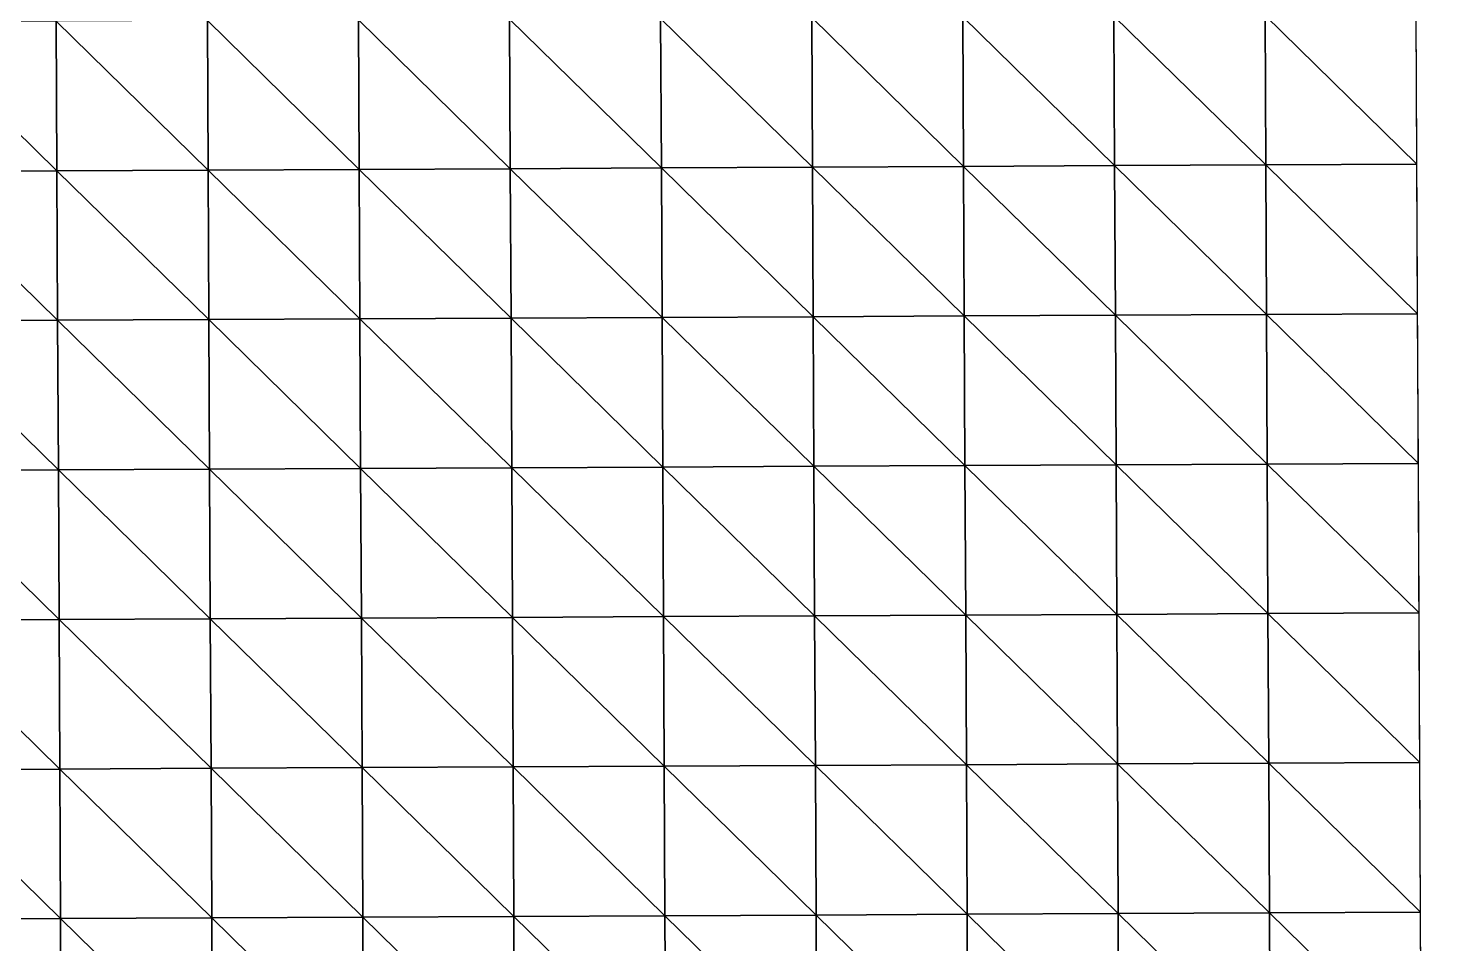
# Model space of a CAD drawing. Extents: x -372 to 678, y -263 to 741.
# Drawn here: x 560.5 to 677.6, y 514.2 to 590.3 of the extents above; entities that cross this region are included whole.
import ezdxf

# ---------------------------------------------------------------- set-up
doc = ezdxf.new("R2010")
doc.units = 0
doc.header["$LTSCALE"] = 0.0254
doc.layers.get('0').update_dxf_attribs({"linetype": 'CONTINUOUS'})
doc.layers.add('LOCATION_SNAPSHOT', color=144, linetype='CONTINUOUS')
doc.layers.add('LOCATION_TERRAIN', color=36, linetype='CONTINUOUS')

# ---------------------------------------------------------------- blocks, each defined once
blk = doc.blocks.new('LOCATION_SNAPSHOT_1')
at = {"color": 8}
mesh = blk.add_polyface(dxfattribs=at)
corners = [(-63.49, 214.77), (675.12, 740.67), (-66.01, 737.09), (677.64, 218.35)]
mesh.append_faces([[corners[k] for k in face] for face in [(0, 1, 2), (1, 0, 3)]], dxfattribs={"vtx0": -1, "color": 8})
blk = doc.blocks.new('LOCATION_TERRAIN_1')
at = {"color": 8}
mesh = blk.add_polyface(dxfattribs=at)
corners = [(562.84, 578.45, 14.8), (562.78, 590.89, 14.14), (550.22, 590.83, 13.81)]
mesh.append_faces([[corners[k] for k in face] for face in [(0, 1, 2)]], dxfattribs={"color": 8})
mesh = blk.add_polyface(dxfattribs=at)
corners = [(562.84, 578.45, 14.8), (550.22, 590.83, 13.81), (550.28, 578.39, 14.47)]
mesh.append_faces([[corners[k] for k in face] for face in [(0, 1, 2)]], dxfattribs={"color": 8})
mesh = blk.add_polyface(dxfattribs=at)
corners = [(575.41, 578.51, 15.13), (575.35, 590.95, 14.47), (562.78, 590.89, 14.14)]
mesh.append_faces([[corners[k] for k in face] for face in [(0, 1, 2)]], dxfattribs={"color": 8})
mesh = blk.add_polyface(dxfattribs=at)
corners = [(575.41, 578.51, 15.13), (562.78, 590.89, 14.14), (562.84, 578.45, 14.8)]
mesh.append_faces([[corners[k] for k in face] for face in [(0, 1, 2)]], dxfattribs={"color": 8})
mesh = blk.add_polyface(dxfattribs=at)
corners = [(587.97, 578.57, 14.99), (587.91, 591.01, 14.25), (575.35, 590.95, 14.47)]
mesh.append_faces([[corners[k] for k in face] for face in [(0, 1, 2)]], dxfattribs={"color": 8})
mesh = blk.add_polyface(dxfattribs=at)
corners = [(587.97, 578.57, 14.99), (575.35, 590.95, 14.47), (575.41, 578.51, 15.13)]
mesh.append_faces([[corners[k] for k in face] for face in [(0, 1, 2)]], dxfattribs={"color": 8})
mesh = blk.add_polyface(dxfattribs=at)
corners = [(600.53, 578.63, 14.1), (600.47, 591.07, 13.14), (587.91, 591.01, 14.25)]
mesh.append_faces([[corners[k] for k in face] for face in [(0, 1, 2)]], dxfattribs={"color": 8})
mesh = blk.add_polyface(dxfattribs=at)
corners = [(600.53, 578.63, 14.1), (587.91, 591.01, 14.25), (587.97, 578.57, 14.99)]
mesh.append_faces([[corners[k] for k in face] for face in [(0, 1, 2)]], dxfattribs={"color": 8})
mesh = blk.add_polyface(dxfattribs=at)
corners = [(613.09, 578.69, 13.21), (613.03, 591.13, 12.03), (600.47, 591.07, 13.14)]
mesh.append_faces([[corners[k] for k in face] for face in [(0, 1, 2)]], dxfattribs={"color": 8})
mesh = blk.add_polyface(dxfattribs=at)
corners = [(613.09, 578.69, 13.21), (600.47, 591.07, 13.14), (600.53, 578.63, 14.1)]
mesh.append_faces([[corners[k] for k in face] for face in [(0, 1, 2)]], dxfattribs={"color": 8})
mesh = blk.add_polyface(dxfattribs=at)
corners = [(625.65, 578.75, 12.44), (625.59, 591.19, 11.16), (613.03, 591.13, 12.03)]
mesh.append_faces([[corners[k] for k in face] for face in [(0, 1, 2)]], dxfattribs={"color": 8})
mesh = blk.add_polyface(dxfattribs=at)
corners = [(625.65, 578.75, 12.44), (613.03, 591.13, 12.03), (613.09, 578.69, 13.21)]
mesh.append_faces([[corners[k] for k in face] for face in [(0, 1, 2)]], dxfattribs={"color": 8})
mesh = blk.add_polyface(dxfattribs=at)
corners = [(638.21, 578.82, 11.89), (638.15, 591.25, 10.73), (625.59, 591.19, 11.16)]
mesh.append_faces([[corners[k] for k in face] for face in [(0, 1, 2)]], dxfattribs={"color": 8})
mesh = blk.add_polyface(dxfattribs=at)
corners = [(638.21, 578.82, 11.89), (625.59, 591.19, 11.16), (625.65, 578.75, 12.44)]
mesh.append_faces([[corners[k] for k in face] for face in [(0, 1, 2)]], dxfattribs={"color": 8})
mesh = blk.add_polyface(dxfattribs=at)
corners = [(650.77, 578.88, 11.35), (650.71, 591.31, 10.29), (638.15, 591.25, 10.73)]
mesh.append_faces([[corners[k] for k in face] for face in [(0, 1, 2)]], dxfattribs={"color": 8})
mesh = blk.add_polyface(dxfattribs=at)
corners = [(650.77, 578.88, 11.35), (638.15, 591.25, 10.73), (638.21, 578.82, 11.89)]
mesh.append_faces([[corners[k] for k in face] for face in [(0, 1, 2)]], dxfattribs={"color": 8})
mesh = blk.add_polyface(dxfattribs=at)
corners = [(663.34, 578.94, 11.13), (663.28, 591.37, 10.18), (650.71, 591.31, 10.29)]
mesh.append_faces([[corners[k] for k in face] for face in [(0, 1, 2)]], dxfattribs={"color": 8})
mesh = blk.add_polyface(dxfattribs=at)
corners = [(663.34, 578.94, 11.13), (650.71, 591.31, 10.29), (650.77, 578.88, 11.35)]
mesh.append_faces([[corners[k] for k in face] for face in [(0, 1, 2)]], dxfattribs={"color": 8})
mesh = blk.add_polyface(dxfattribs=at)
corners = [(675.9, 579, 11.57), (675.84, 591.43, 10.73), (663.28, 591.37, 10.18)]
mesh.append_faces([[corners[k] for k in face] for face in [(0, 1, 2)]], dxfattribs={"color": 8})
mesh = blk.add_polyface(dxfattribs=at)
corners = [(675.9, 579, 11.57), (663.28, 591.37, 10.18), (663.34, 578.94, 11.13)]
mesh.append_faces([[corners[k] for k in face] for face in [(0, 1, 2)]], dxfattribs={"color": 8})
mesh = blk.add_polyface(dxfattribs=at)
corners = [(663.4, 566.5, 12.08), (663.34, 578.94, 11.13), (650.77, 578.88, 11.35)]
mesh.append_faces([[corners[k] for k in face] for face in [(0, 1, 2)]], dxfattribs={"color": 8})
mesh = blk.add_polyface(dxfattribs=at)
corners = [(675.96, 566.56, 12.41), (675.9, 579, 11.57), (663.34, 578.94, 11.13)]
mesh.append_faces([[corners[k] for k in face] for face in [(0, 1, 2)]], dxfattribs={"color": 8})
mesh = blk.add_polyface(dxfattribs=at)
corners = [(675.96, 566.56, 12.41), (663.34, 578.94, 11.13), (663.4, 566.5, 12.08)]
mesh.append_faces([[corners[k] for k in face] for face in [(0, 1, 2)]], dxfattribs={"color": 8})
mesh = blk.add_polyface(dxfattribs=at)
corners = [(562.9, 566.02, 15.46), (562.84, 578.45, 14.8), (550.28, 578.39, 14.47)]
mesh.append_faces([[corners[k] for k in face] for face in [(0, 1, 2)]], dxfattribs={"color": 8})
mesh = blk.add_polyface(dxfattribs=at)
corners = [(562.9, 566.02, 15.46), (550.28, 578.39, 14.47), (550.34, 565.95, 15.13)]
mesh.append_faces([[corners[k] for k in face] for face in [(0, 1, 2)]], dxfattribs={"color": 8})
mesh = blk.add_polyface(dxfattribs=at)
corners = [(575.47, 566.08, 15.79), (575.41, 578.51, 15.13), (562.84, 578.45, 14.8)]
mesh.append_faces([[corners[k] for k in face] for face in [(0, 1, 2)]], dxfattribs={"color": 8})
mesh = blk.add_polyface(dxfattribs=at)
corners = [(575.47, 566.08, 15.79), (562.84, 578.45, 14.8), (562.9, 566.02, 15.46)]
mesh.append_faces([[corners[k] for k in face] for face in [(0, 1, 2)]], dxfattribs={"color": 8})
mesh = blk.add_polyface(dxfattribs=at)
corners = [(588.03, 566.14, 15.73), (587.97, 578.57, 14.99), (575.41, 578.51, 15.13)]
mesh.append_faces([[corners[k] for k in face] for face in [(0, 1, 2)]], dxfattribs={"color": 8})
mesh = blk.add_polyface(dxfattribs=at)
corners = [(588.03, 566.14, 15.73), (575.41, 578.51, 15.13), (575.47, 566.08, 15.79)]
mesh.append_faces([[corners[k] for k in face] for face in [(0, 1, 2)]], dxfattribs={"color": 8})
mesh = blk.add_polyface(dxfattribs=at)
corners = [(600.59, 566.2, 15.05), (600.53, 578.63, 14.1), (587.97, 578.57, 14.99)]
mesh.append_faces([[corners[k] for k in face] for face in [(0, 1, 2)]], dxfattribs={"color": 8})
mesh = blk.add_polyface(dxfattribs=at)
corners = [(600.59, 566.2, 15.05), (587.97, 578.57, 14.99), (588.03, 566.14, 15.73)]
mesh.append_faces([[corners[k] for k in face] for face in [(0, 1, 2)]], dxfattribs={"color": 8})
mesh = blk.add_polyface(dxfattribs=at)
corners = [(613.15, 566.26, 14.38), (613.09, 578.69, 13.21), (600.53, 578.63, 14.1)]
mesh.append_faces([[corners[k] for k in face] for face in [(0, 1, 2)]], dxfattribs={"color": 8})
mesh = blk.add_polyface(dxfattribs=at)
corners = [(613.15, 566.26, 14.38), (600.53, 578.63, 14.1), (600.59, 566.2, 15.05)]
mesh.append_faces([[corners[k] for k in face] for face in [(0, 1, 2)]], dxfattribs={"color": 8})
mesh = blk.add_polyface(dxfattribs=at)
corners = [(625.71, 566.32, 13.72), (625.65, 578.75, 12.44), (613.09, 578.69, 13.21)]
mesh.append_faces([[corners[k] for k in face] for face in [(0, 1, 2)]], dxfattribs={"color": 8})
mesh = blk.add_polyface(dxfattribs=at)
corners = [(625.71, 566.32, 13.72), (613.09, 578.69, 13.21), (613.15, 566.26, 14.38)]
mesh.append_faces([[corners[k] for k in face] for face in [(0, 1, 2)]], dxfattribs={"color": 8})
mesh = blk.add_polyface(dxfattribs=at)
corners = [(638.27, 566.38, 13.06), (638.21, 578.82, 11.89), (625.65, 578.75, 12.44)]
mesh.append_faces([[corners[k] for k in face] for face in [(0, 1, 2)]], dxfattribs={"color": 8})
mesh = blk.add_polyface(dxfattribs=at)
corners = [(638.27, 566.38, 13.06), (625.65, 578.75, 12.44), (625.71, 566.32, 13.72)]
mesh.append_faces([[corners[k] for k in face] for face in [(0, 1, 2)]], dxfattribs={"color": 8})
mesh = blk.add_polyface(dxfattribs=at)
corners = [(650.83, 566.44, 12.41), (650.77, 578.88, 11.35), (638.21, 578.82, 11.89)]
mesh.append_faces([[corners[k] for k in face] for face in [(0, 1, 2)]], dxfattribs={"color": 8})
mesh = blk.add_polyface(dxfattribs=at)
corners = [(650.83, 566.44, 12.41), (638.21, 578.82, 11.89), (638.27, 566.38, 13.06)]
mesh.append_faces([[corners[k] for k in face] for face in [(0, 1, 2)]], dxfattribs={"color": 8})
mesh = blk.add_polyface(dxfattribs=at)
corners = [(663.4, 566.5, 12.08), (650.77, 578.88, 11.35), (650.83, 566.44, 12.41)]
mesh.append_faces([[corners[k] for k in face] for face in [(0, 1, 2)]], dxfattribs={"color": 8})
mesh = blk.add_polyface(dxfattribs=at)
corners = [(562.96, 553.58, 15.64), (562.9, 566.02, 15.46), (550.34, 565.95, 15.13)]
mesh.append_faces([[corners[k] for k in face] for face in [(0, 1, 2)]], dxfattribs={"color": 8})
mesh = blk.add_polyface(dxfattribs=at)
corners = [(575.53, 553.64, 16.07), (575.47, 566.08, 15.79), (562.9, 566.02, 15.46)]
mesh.append_faces([[corners[k] for k in face] for face in [(0, 1, 2)]], dxfattribs={"color": 8})
mesh = blk.add_polyface(dxfattribs=at)
corners = [(575.53, 553.64, 16.07), (562.9, 566.02, 15.46), (562.96, 553.58, 15.64)]
mesh.append_faces([[corners[k] for k in face] for face in [(0, 1, 2)]], dxfattribs={"color": 8})
mesh = blk.add_polyface(dxfattribs=at)
corners = [(588.09, 553.7, 16.16), (588.03, 566.14, 15.73), (575.47, 566.08, 15.79)]
mesh.append_faces([[corners[k] for k in face] for face in [(0, 1, 2)]], dxfattribs={"color": 8})
mesh = blk.add_polyface(dxfattribs=at)
corners = [(588.09, 553.7, 16.16), (575.47, 566.08, 15.79), (575.53, 553.64, 16.07)]
mesh.append_faces([[corners[k] for k in face] for face in [(0, 1, 2)]], dxfattribs={"color": 8})
mesh = blk.add_polyface(dxfattribs=at)
corners = [(600.65, 553.76, 15.71), (600.59, 566.2, 15.05), (588.03, 566.14, 15.73)]
mesh.append_faces([[corners[k] for k in face] for face in [(0, 1, 2)]], dxfattribs={"color": 8})
mesh = blk.add_polyface(dxfattribs=at)
corners = [(600.65, 553.76, 15.71), (588.03, 566.14, 15.73), (588.09, 553.7, 16.16)]
mesh.append_faces([[corners[k] for k in face] for face in [(0, 1, 2)]], dxfattribs={"color": 8})
mesh = blk.add_polyface(dxfattribs=at)
corners = [(613.21, 553.82, 15.25), (613.15, 566.26, 14.38), (600.59, 566.2, 15.05)]
mesh.append_faces([[corners[k] for k in face] for face in [(0, 1, 2)]], dxfattribs={"color": 8})
mesh = blk.add_polyface(dxfattribs=at)
corners = [(613.21, 553.82, 15.25), (600.59, 566.2, 15.05), (600.65, 553.76, 15.71)]
mesh.append_faces([[corners[k] for k in face] for face in [(0, 1, 2)]], dxfattribs={"color": 8})
mesh = blk.add_polyface(dxfattribs=at)
corners = [(625.77, 553.88, 14.72), (625.71, 566.32, 13.72), (613.15, 566.26, 14.38)]
mesh.append_faces([[corners[k] for k in face] for face in [(0, 1, 2)]], dxfattribs={"color": 8})
mesh = blk.add_polyface(dxfattribs=at)
corners = [(625.77, 553.88, 14.72), (613.15, 566.26, 14.38), (613.21, 553.82, 15.25)]
mesh.append_faces([[corners[k] for k in face] for face in [(0, 1, 2)]], dxfattribs={"color": 8})
mesh = blk.add_polyface(dxfattribs=at)
corners = [(638.33, 553.94, 14.06), (638.27, 566.38, 13.06), (625.71, 566.32, 13.72)]
mesh.append_faces([[corners[k] for k in face] for face in [(0, 1, 2)]], dxfattribs={"color": 8})
mesh = blk.add_polyface(dxfattribs=at)
corners = [(638.33, 553.94, 14.06), (625.71, 566.32, 13.72), (625.77, 553.88, 14.72)]
mesh.append_faces([[corners[k] for k in face] for face in [(0, 1, 2)]], dxfattribs={"color": 8})
mesh = blk.add_polyface(dxfattribs=at)
corners = [(650.89, 554, 13.4), (650.83, 566.44, 12.41), (638.27, 566.38, 13.06)]
mesh.append_faces([[corners[k] for k in face] for face in [(0, 1, 2)]], dxfattribs={"color": 8})
mesh = blk.add_polyface(dxfattribs=at)
corners = [(650.89, 554, 13.4), (638.27, 566.38, 13.06), (638.33, 553.94, 14.06)]
mesh.append_faces([[corners[k] for k in face] for face in [(0, 1, 2)]], dxfattribs={"color": 8})
mesh = blk.add_polyface(dxfattribs=at)
corners = [(663.46, 554.06, 13.1), (663.4, 566.5, 12.08), (650.83, 566.44, 12.41)]
mesh.append_faces([[corners[k] for k in face] for face in [(0, 1, 2)]], dxfattribs={"color": 8})
mesh = blk.add_polyface(dxfattribs=at)
corners = [(663.46, 554.06, 13.1), (650.83, 566.44, 12.41), (650.89, 554, 13.4)]
mesh.append_faces([[corners[k] for k in face] for face in [(0, 1, 2)]], dxfattribs={"color": 8})
mesh = blk.add_polyface(dxfattribs=at)
corners = [(676.02, 554.12, 13.53), (675.96, 566.56, 12.41), (663.4, 566.5, 12.08)]
mesh.append_faces([[corners[k] for k in face] for face in [(0, 1, 2)]], dxfattribs={"color": 8})
mesh = blk.add_polyface(dxfattribs=at)
corners = [(676.02, 554.12, 13.53), (663.4, 566.5, 12.08), (663.46, 554.06, 13.1)]
mesh.append_faces([[corners[k] for k in face] for face in [(0, 1, 2)]], dxfattribs={"color": 8})
mesh = blk.add_polyface(dxfattribs=at)
corners = [(562.96, 553.58, 15.64), (550.34, 565.95, 15.13), (550.4, 553.52, 15.21)]
mesh.append_faces([[corners[k] for k in face] for face in [(0, 1, 2)]], dxfattribs={"color": 8})
mesh = blk.add_polyface(dxfattribs=at)
corners = [(563.02, 541.14, 15.8), (562.96, 553.58, 15.64), (550.4, 553.52, 15.21)]
mesh.append_faces([[corners[k] for k in face] for face in [(0, 1, 2)]], dxfattribs={"color": 8})
mesh = blk.add_polyface(dxfattribs=at)
corners = [(563.02, 541.14, 15.8), (550.4, 553.52, 15.21), (550.46, 541.08, 15.26)]
mesh.append_faces([[corners[k] for k in face] for face in [(0, 1, 2)]], dxfattribs={"color": 8})
mesh = blk.add_polyface(dxfattribs=at)
corners = [(575.59, 541.2, 16.34), (575.53, 553.64, 16.07), (562.96, 553.58, 15.64)]
mesh.append_faces([[corners[k] for k in face] for face in [(0, 1, 2)]], dxfattribs={"color": 8})
mesh = blk.add_polyface(dxfattribs=at)
corners = [(575.59, 541.2, 16.34), (562.96, 553.58, 15.64), (563.02, 541.14, 15.8)]
mesh.append_faces([[corners[k] for k in face] for face in [(0, 1, 2)]], dxfattribs={"color": 8})
mesh = blk.add_polyface(dxfattribs=at)
corners = [(588.15, 541.26, 16.57), (588.09, 553.7, 16.16), (575.53, 553.64, 16.07)]
mesh.append_faces([[corners[k] for k in face] for face in [(0, 1, 2)]], dxfattribs={"color": 8})
mesh = blk.add_polyface(dxfattribs=at)
corners = [(588.15, 541.26, 16.57), (575.53, 553.64, 16.07), (575.59, 541.2, 16.34)]
mesh.append_faces([[corners[k] for k in face] for face in [(0, 1, 2)]], dxfattribs={"color": 8})
mesh = blk.add_polyface(dxfattribs=at)
corners = [(600.71, 541.32, 16.34), (600.65, 553.76, 15.71), (588.09, 553.7, 16.16)]
mesh.append_faces([[corners[k] for k in face] for face in [(0, 1, 2)]], dxfattribs={"color": 8})
mesh = blk.add_polyface(dxfattribs=at)
corners = [(600.71, 541.32, 16.34), (588.09, 553.7, 16.16), (588.15, 541.26, 16.57)]
mesh.append_faces([[corners[k] for k in face] for face in [(0, 1, 2)]], dxfattribs={"color": 8})
mesh = blk.add_polyface(dxfattribs=at)
corners = [(613.27, 541.39, 16.1), (613.21, 553.82, 15.25), (600.65, 553.76, 15.71)]
mesh.append_faces([[corners[k] for k in face] for face in [(0, 1, 2)]], dxfattribs={"color": 8})
mesh = blk.add_polyface(dxfattribs=at)
corners = [(613.27, 541.39, 16.1), (600.65, 553.76, 15.71), (600.71, 541.32, 16.34)]
mesh.append_faces([[corners[k] for k in face] for face in [(0, 1, 2)]], dxfattribs={"color": 8})
mesh = blk.add_polyface(dxfattribs=at)
corners = [(625.83, 541.45, 15.71), (625.77, 553.88, 14.72), (613.21, 553.82, 15.25)]
mesh.append_faces([[corners[k] for k in face] for face in [(0, 1, 2)]], dxfattribs={"color": 8})
mesh = blk.add_polyface(dxfattribs=at)
corners = [(625.83, 541.45, 15.71), (613.21, 553.82, 15.25), (613.27, 541.39, 16.1)]
mesh.append_faces([[corners[k] for k in face] for face in [(0, 1, 2)]], dxfattribs={"color": 8})
mesh = blk.add_polyface(dxfattribs=at)
corners = [(638.39, 541.51, 15.05), (638.33, 553.94, 14.06), (625.77, 553.88, 14.72)]
mesh.append_faces([[corners[k] for k in face] for face in [(0, 1, 2)]], dxfattribs={"color": 8})
mesh = blk.add_polyface(dxfattribs=at)
corners = [(638.39, 541.51, 15.05), (625.77, 553.88, 14.72), (625.83, 541.45, 15.71)]
mesh.append_faces([[corners[k] for k in face] for face in [(0, 1, 2)]], dxfattribs={"color": 8})
mesh = blk.add_polyface(dxfattribs=at)
corners = [(650.95, 541.57, 14.39), (650.89, 554, 13.4), (638.33, 553.94, 14.06)]
mesh.append_faces([[corners[k] for k in face] for face in [(0, 1, 2)]], dxfattribs={"color": 8})
mesh = blk.add_polyface(dxfattribs=at)
corners = [(650.95, 541.57, 14.39), (638.33, 553.94, 14.06), (638.39, 541.51, 15.05)]
mesh.append_faces([[corners[k] for k in face] for face in [(0, 1, 2)]], dxfattribs={"color": 8})
mesh = blk.add_polyface(dxfattribs=at)
corners = [(663.52, 541.63, 14.12), (663.46, 554.06, 13.1), (650.89, 554, 13.4)]
mesh.append_faces([[corners[k] for k in face] for face in [(0, 1, 2)]], dxfattribs={"color": 8})
mesh = blk.add_polyface(dxfattribs=at)
corners = [(663.52, 541.63, 14.12), (650.89, 554, 13.4), (650.95, 541.57, 14.39)]
mesh.append_faces([[corners[k] for k in face] for face in [(0, 1, 2)]], dxfattribs={"color": 8})
mesh = blk.add_polyface(dxfattribs=at)
corners = [(676.08, 541.69, 14.66), (676.02, 554.12, 13.53), (663.46, 554.06, 13.1)]
mesh.append_faces([[corners[k] for k in face] for face in [(0, 1, 2)]], dxfattribs={"color": 8})
mesh = blk.add_polyface(dxfattribs=at)
corners = [(676.08, 541.69, 14.66), (663.46, 554.06, 13.1), (663.52, 541.63, 14.12)]
mesh.append_faces([[corners[k] for k in face] for face in [(0, 1, 2)]], dxfattribs={"color": 8})
mesh = blk.add_polyface(dxfattribs=at)
corners = [(625.89, 529.01, 16.69), (625.83, 541.45, 15.71), (613.27, 541.39, 16.1)]
mesh.append_faces([[corners[k] for k in face] for face in [(0, 1, 2)]], dxfattribs={"color": 8})
mesh = blk.add_polyface(dxfattribs=at)
corners = [(638.45, 529.07, 16.03), (638.39, 541.51, 15.05), (625.83, 541.45, 15.71)]
mesh.append_faces([[corners[k] for k in face] for face in [(0, 1, 2)]], dxfattribs={"color": 8})
mesh = blk.add_polyface(dxfattribs=at)
corners = [(638.45, 529.07, 16.03), (625.83, 541.45, 15.71), (625.89, 529.01, 16.69)]
mesh.append_faces([[corners[k] for k in face] for face in [(0, 1, 2)]], dxfattribs={"color": 8})
mesh = blk.add_polyface(dxfattribs=at)
corners = [(651.01, 529.13, 15.37), (650.95, 541.57, 14.39), (638.39, 541.51, 15.05)]
mesh.append_faces([[corners[k] for k in face] for face in [(0, 1, 2)]], dxfattribs={"color": 8})
mesh = blk.add_polyface(dxfattribs=at)
corners = [(651.01, 529.13, 15.37), (638.39, 541.51, 15.05), (638.45, 529.07, 16.03)]
mesh.append_faces([[corners[k] for k in face] for face in [(0, 1, 2)]], dxfattribs={"color": 8})
mesh = blk.add_polyface(dxfattribs=at)
corners = [(663.58, 529.19, 15.14), (663.52, 541.63, 14.12), (650.95, 541.57, 14.39)]
mesh.append_faces([[corners[k] for k in face] for face in [(0, 1, 2)]], dxfattribs={"color": 8})
mesh = blk.add_polyface(dxfattribs=at)
corners = [(663.58, 529.19, 15.14), (650.95, 541.57, 14.39), (651.01, 529.13, 15.37)]
mesh.append_faces([[corners[k] for k in face] for face in [(0, 1, 2)]], dxfattribs={"color": 8})
mesh = blk.add_polyface(dxfattribs=at)
corners = [(676.14, 529.25, 15.79), (676.08, 541.69, 14.66), (663.52, 541.63, 14.12)]
mesh.append_faces([[corners[k] for k in face] for face in [(0, 1, 2)]], dxfattribs={"color": 8})
mesh = blk.add_polyface(dxfattribs=at)
corners = [(676.14, 529.25, 15.79), (663.52, 541.63, 14.12), (663.58, 529.19, 15.14)]
mesh.append_faces([[corners[k] for k in face] for face in [(0, 1, 2)]], dxfattribs={"color": 8})
mesh = blk.add_polyface(dxfattribs=at)
corners = [(563.08, 528.71, 15.95), (563.02, 541.14, 15.8), (550.46, 541.08, 15.26)]
mesh.append_faces([[corners[k] for k in face] for face in [(0, 1, 2)]], dxfattribs={"color": 8})
mesh = blk.add_polyface(dxfattribs=at)
corners = [(563.08, 528.71, 15.95), (550.46, 541.08, 15.26), (550.52, 528.65, 15.3)]
mesh.append_faces([[corners[k] for k in face] for face in [(0, 1, 2)]], dxfattribs={"color": 8})
mesh = blk.add_polyface(dxfattribs=at)
corners = [(575.65, 528.77, 16.6), (575.59, 541.2, 16.34), (563.02, 541.14, 15.8)]
mesh.append_faces([[corners[k] for k in face] for face in [(0, 1, 2)]], dxfattribs={"color": 8})
mesh = blk.add_polyface(dxfattribs=at)
corners = [(575.65, 528.77, 16.6), (563.02, 541.14, 15.8), (563.08, 528.71, 15.95)]
mesh.append_faces([[corners[k] for k in face] for face in [(0, 1, 2)]], dxfattribs={"color": 8})
mesh = blk.add_polyface(dxfattribs=at)
corners = [(588.21, 528.83, 16.99), (588.15, 541.26, 16.57), (575.59, 541.2, 16.34)]
mesh.append_faces([[corners[k] for k in face] for face in [(0, 1, 2)]], dxfattribs={"color": 8})
mesh = blk.add_polyface(dxfattribs=at)
corners = [(588.21, 528.83, 16.99), (575.59, 541.2, 16.34), (575.65, 528.77, 16.6)]
mesh.append_faces([[corners[k] for k in face] for face in [(0, 1, 2)]], dxfattribs={"color": 8})
mesh = blk.add_polyface(dxfattribs=at)
corners = [(600.77, 528.89, 16.97), (600.71, 541.32, 16.34), (588.15, 541.26, 16.57)]
mesh.append_faces([[corners[k] for k in face] for face in [(0, 1, 2)]], dxfattribs={"color": 8})
mesh = blk.add_polyface(dxfattribs=at)
corners = [(600.77, 528.89, 16.97), (588.15, 541.26, 16.57), (588.21, 528.83, 16.99)]
mesh.append_faces([[corners[k] for k in face] for face in [(0, 1, 2)]], dxfattribs={"color": 8})
mesh = blk.add_polyface(dxfattribs=at)
corners = [(613.33, 528.95, 16.94), (613.27, 541.39, 16.1), (600.71, 541.32, 16.34)]
mesh.append_faces([[corners[k] for k in face] for face in [(0, 1, 2)]], dxfattribs={"color": 8})
mesh = blk.add_polyface(dxfattribs=at)
corners = [(613.33, 528.95, 16.94), (600.71, 541.32, 16.34), (600.77, 528.89, 16.97)]
mesh.append_faces([[corners[k] for k in face] for face in [(0, 1, 2)]], dxfattribs={"color": 8})
mesh = blk.add_polyface(dxfattribs=at)
corners = [(625.89, 529.01, 16.69), (613.27, 541.39, 16.1), (613.33, 528.95, 16.94)]
mesh.append_faces([[corners[k] for k in face] for face in [(0, 1, 2)]], dxfattribs={"color": 8})
mesh = blk.add_polyface(dxfattribs=at)
corners = [(563.14, 516.27, 16), (563.08, 528.71, 15.95), (550.52, 528.65, 15.3)]
mesh.append_faces([[corners[k] for k in face] for face in [(0, 1, 2)]], dxfattribs={"color": 8})
mesh = blk.add_polyface(dxfattribs=at)
corners = [(563.14, 516.27, 16), (550.52, 528.65, 15.3), (550.58, 516.21, 15.73)]
mesh.append_faces([[corners[k] for k in face] for face in [(0, 1, 2)]], dxfattribs={"color": 8})
mesh = blk.add_polyface(dxfattribs=at)
corners = [(575.71, 516.33, 16.27), (575.65, 528.77, 16.6), (563.08, 528.71, 15.95)]
mesh.append_faces([[corners[k] for k in face] for face in [(0, 1, 2)]], dxfattribs={"color": 8})
mesh = blk.add_polyface(dxfattribs=at)
corners = [(575.71, 516.33, 16.27), (563.08, 528.71, 15.95), (563.14, 516.27, 16)]
mesh.append_faces([[corners[k] for k in face] for face in [(0, 1, 2)]], dxfattribs={"color": 8})
mesh = blk.add_polyface(dxfattribs=at)
corners = [(588.27, 516.39, 16.44), (588.21, 528.83, 16.99), (575.65, 528.77, 16.6)]
mesh.append_faces([[corners[k] for k in face] for face in [(0, 1, 2)]], dxfattribs={"color": 8})
mesh = blk.add_polyface(dxfattribs=at)
corners = [(588.27, 516.39, 16.44), (575.65, 528.77, 16.6), (575.71, 516.33, 16.27)]
mesh.append_faces([[corners[k] for k in face] for face in [(0, 1, 2)]], dxfattribs={"color": 8})
mesh = blk.add_polyface(dxfattribs=at)
corners = [(600.83, 516.45, 16.44), (600.77, 528.89, 16.97), (588.21, 528.83, 16.99)]
mesh.append_faces([[corners[k] for k in face] for face in [(0, 1, 2)]], dxfattribs={"color": 8})
mesh = blk.add_polyface(dxfattribs=at)
corners = [(600.83, 516.45, 16.44), (588.21, 528.83, 16.99), (588.27, 516.39, 16.44)]
mesh.append_faces([[corners[k] for k in face] for face in [(0, 1, 2)]], dxfattribs={"color": 8})
mesh = blk.add_polyface(dxfattribs=at)
corners = [(613.39, 516.51, 16.44), (613.33, 528.95, 16.94), (600.77, 528.89, 16.97)]
mesh.append_faces([[corners[k] for k in face] for face in [(0, 1, 2)]], dxfattribs={"color": 8})
mesh = blk.add_polyface(dxfattribs=at)
corners = [(613.39, 516.51, 16.44), (600.77, 528.89, 16.97), (600.83, 516.45, 16.44)]
mesh.append_faces([[corners[k] for k in face] for face in [(0, 1, 2)]], dxfattribs={"color": 8})
mesh = blk.add_polyface(dxfattribs=at)
corners = [(625.95, 516.57, 16.41), (625.89, 529.01, 16.69), (613.33, 528.95, 16.94)]
mesh.append_faces([[corners[k] for k in face] for face in [(0, 1, 2)]], dxfattribs={"color": 8})
mesh = blk.add_polyface(dxfattribs=at)
corners = [(625.95, 516.57, 16.41), (613.33, 528.95, 16.94), (613.39, 516.51, 16.44)]
mesh.append_faces([[corners[k] for k in face] for face in [(0, 1, 2)]], dxfattribs={"color": 8})
mesh = blk.add_polyface(dxfattribs=at)
corners = [(638.51, 516.63, 16.34), (638.45, 529.07, 16.03), (625.89, 529.01, 16.69)]
mesh.append_faces([[corners[k] for k in face] for face in [(0, 1, 2)]], dxfattribs={"color": 8})
mesh = blk.add_polyface(dxfattribs=at)
corners = [(638.51, 516.63, 16.34), (625.89, 529.01, 16.69), (625.95, 516.57, 16.41)]
mesh.append_faces([[corners[k] for k in face] for face in [(0, 1, 2)]], dxfattribs={"color": 8})
mesh = blk.add_polyface(dxfattribs=at)
corners = [(651.07, 516.69, 16.26), (651.01, 529.13, 15.37), (638.45, 529.07, 16.03)]
mesh.append_faces([[corners[k] for k in face] for face in [(0, 1, 2)]], dxfattribs={"color": 8})
mesh = blk.add_polyface(dxfattribs=at)
corners = [(651.07, 516.69, 16.26), (638.45, 529.07, 16.03), (638.51, 516.63, 16.34)]
mesh.append_faces([[corners[k] for k in face] for face in [(0, 1, 2)]], dxfattribs={"color": 8})
mesh = blk.add_polyface(dxfattribs=at)
corners = [(663.64, 516.76, 16.42), (663.58, 529.19, 15.14), (651.01, 529.13, 15.37)]
mesh.append_faces([[corners[k] for k in face] for face in [(0, 1, 2)]], dxfattribs={"color": 8})
mesh = blk.add_polyface(dxfattribs=at)
corners = [(663.64, 516.76, 16.42), (651.01, 529.13, 15.37), (651.07, 516.69, 16.26)]
mesh.append_faces([[corners[k] for k in face] for face in [(0, 1, 2)]], dxfattribs={"color": 8})
mesh = blk.add_polyface(dxfattribs=at)
corners = [(676.2, 516.82, 17.08), (676.14, 529.25, 15.79), (663.58, 529.19, 15.14)]
mesh.append_faces([[corners[k] for k in face] for face in [(0, 1, 2)]], dxfattribs={"color": 8})
mesh = blk.add_polyface(dxfattribs=at)
corners = [(676.2, 516.82, 17.08), (663.58, 529.19, 15.14), (663.64, 516.76, 16.42)]
mesh.append_faces([[corners[k] for k in face] for face in [(0, 1, 2)]], dxfattribs={"color": 8})
mesh = blk.add_polyface(dxfattribs=at)
corners = [(676.26, 504.38, 18.4), (676.2, 516.82, 17.08), (663.64, 516.76, 16.42)]
mesh.append_faces([[corners[k] for k in face] for face in [(0, 1, 2)]], dxfattribs={"color": 8})
mesh = blk.add_polyface(dxfattribs=at)
corners = [(563.2, 503.83, 16.05), (563.14, 516.27, 16), (550.58, 516.21, 15.73)]
mesh.append_faces([[corners[k] for k in face] for face in [(0, 1, 2)]], dxfattribs={"color": 8})
mesh = blk.add_polyface(dxfattribs=at)
corners = [(563.2, 503.83, 16.05), (550.58, 516.21, 15.73), (550.64, 503.77, 16.21)]
mesh.append_faces([[corners[k] for k in face] for face in [(0, 1, 2)]], dxfattribs={"color": 8})
mesh = blk.add_polyface(dxfattribs=at)
corners = [(575.77, 503.89, 15.88), (575.71, 516.33, 16.27), (563.14, 516.27, 16)]
mesh.append_faces([[corners[k] for k in face] for face in [(0, 1, 2)]], dxfattribs={"color": 8})
mesh = blk.add_polyface(dxfattribs=at)
corners = [(575.77, 503.89, 15.88), (563.14, 516.27, 16), (563.2, 503.83, 16.05)]
mesh.append_faces([[corners[k] for k in face] for face in [(0, 1, 2)]], dxfattribs={"color": 8})
mesh = blk.add_polyface(dxfattribs=at)
corners = [(588.33, 503.96, 15.78), (588.27, 516.39, 16.44), (575.71, 516.33, 16.27)]
mesh.append_faces([[corners[k] for k in face] for face in [(0, 1, 2)]], dxfattribs={"color": 8})
mesh = blk.add_polyface(dxfattribs=at)
corners = [(588.33, 503.96, 15.78), (575.71, 516.33, 16.27), (575.77, 503.89, 15.88)]
mesh.append_faces([[corners[k] for k in face] for face in [(0, 1, 2)]], dxfattribs={"color": 8})
mesh = blk.add_polyface(dxfattribs=at)
corners = [(600.89, 504.02, 15.78), (600.83, 516.45, 16.44), (588.27, 516.39, 16.44)]
mesh.append_faces([[corners[k] for k in face] for face in [(0, 1, 2)]], dxfattribs={"color": 8})
mesh = blk.add_polyface(dxfattribs=at)
corners = [(600.89, 504.02, 15.78), (588.27, 516.39, 16.44), (588.33, 503.96, 15.78)]
mesh.append_faces([[corners[k] for k in face] for face in [(0, 1, 2)]], dxfattribs={"color": 8})
mesh = blk.add_polyface(dxfattribs=at)
corners = [(613.45, 504.08, 15.78), (613.39, 516.51, 16.44), (600.83, 516.45, 16.44)]
mesh.append_faces([[corners[k] for k in face] for face in [(0, 1, 2)]], dxfattribs={"color": 8})
mesh = blk.add_polyface(dxfattribs=at)
corners = [(613.45, 504.08, 15.78), (600.83, 516.45, 16.44), (600.89, 504.02, 15.78)]
mesh.append_faces([[corners[k] for k in face] for face in [(0, 1, 2)]], dxfattribs={"color": 8})
mesh = blk.add_polyface(dxfattribs=at)
corners = [(626.01, 504.14, 15.99), (625.95, 516.57, 16.41), (613.39, 516.51, 16.44)]
mesh.append_faces([[corners[k] for k in face] for face in [(0, 1, 2)]], dxfattribs={"color": 8})
mesh = blk.add_polyface(dxfattribs=at)
corners = [(626.01, 504.14, 15.99), (613.39, 516.51, 16.44), (613.45, 504.08, 15.78)]
mesh.append_faces([[corners[k] for k in face] for face in [(0, 1, 2)]], dxfattribs={"color": 8})
mesh = blk.add_polyface(dxfattribs=at)
corners = [(638.57, 504.2, 16.56), (638.51, 516.63, 16.34), (625.95, 516.57, 16.41)]
mesh.append_faces([[corners[k] for k in face] for face in [(0, 1, 2)]], dxfattribs={"color": 8})
mesh = blk.add_polyface(dxfattribs=at)
corners = [(638.57, 504.2, 16.56), (625.95, 516.57, 16.41), (626.01, 504.14, 15.99)]
mesh.append_faces([[corners[k] for k in face] for face in [(0, 1, 2)]], dxfattribs={"color": 8})
mesh = blk.add_polyface(dxfattribs=at)
corners = [(651.13, 504.26, 17.14), (651.07, 516.69, 16.26), (638.51, 516.63, 16.34)]
mesh.append_faces([[corners[k] for k in face] for face in [(0, 1, 2)]], dxfattribs={"color": 8})
mesh = blk.add_polyface(dxfattribs=at)
corners = [(651.13, 504.26, 17.14), (638.51, 516.63, 16.34), (638.57, 504.2, 16.56)]
mesh.append_faces([[corners[k] for k in face] for face in [(0, 1, 2)]], dxfattribs={"color": 8})
mesh = blk.add_polyface(dxfattribs=at)
corners = [(663.7, 504.32, 17.74), (663.64, 516.76, 16.42), (651.07, 516.69, 16.26)]
mesh.append_faces([[corners[k] for k in face] for face in [(0, 1, 2)]], dxfattribs={"color": 8})
mesh = blk.add_polyface(dxfattribs=at)
corners = [(663.7, 504.32, 17.74), (651.07, 516.69, 16.26), (651.13, 504.26, 17.14)]
mesh.append_faces([[corners[k] for k in face] for face in [(0, 1, 2)]], dxfattribs={"color": 8})
mesh = blk.add_polyface(dxfattribs=at)
corners = [(676.26, 504.38, 18.4), (663.64, 516.76, 16.42), (663.7, 504.32, 17.74)]
mesh.append_faces([[corners[k] for k in face] for face in [(0, 1, 2)]], dxfattribs={"color": 8})

msp = doc.modelspace()

# ---------------------------------------------------------------- block references
at = {"layer": 'LOCATION_SNAPSHOT', "color": 0}
msp.add_blockref('LOCATION_SNAPSHOT_1', (0, 0), dxfattribs=at)
at = {"layer": 'LOCATION_TERRAIN', "color": 0}
msp.add_blockref('LOCATION_TERRAIN_1', (0, 0), dxfattribs=at)

doc.saveas('drawing.dxf')
